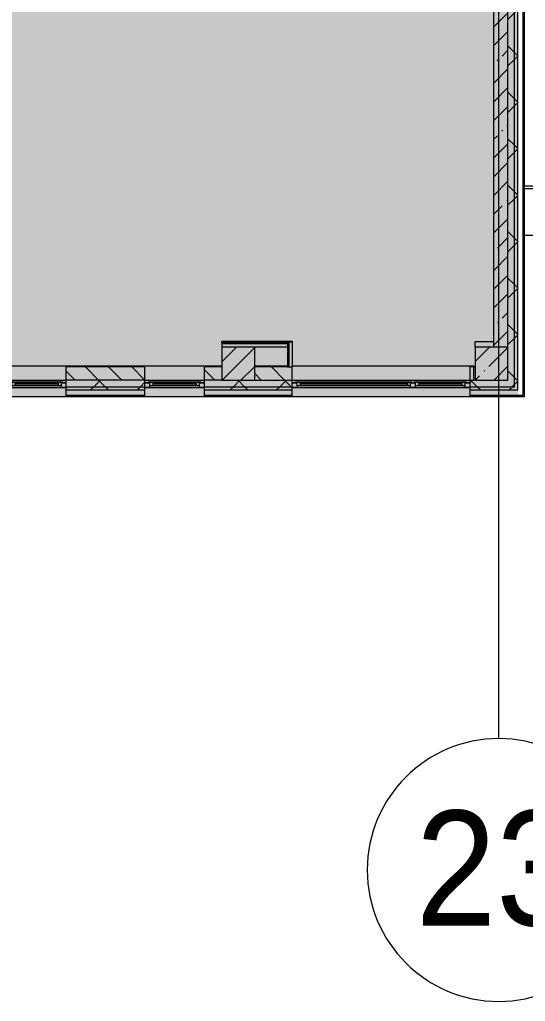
# Model space of a CAD drawing. Header units: millimetres. Extents: x 35143 to 244272, y -8553 to 29000.
# Drawn here: x 194537 to 202226, y -5906 to 9037 of the extents above; entities that cross this region are included whole.
import ezdxf

# ---------------------------------------------------------------- set-up
doc = ezdxf.new("R2010")
doc.units = ezdxf.units.MM
doc.layers.add('A-DETL-GENF-6', color=7, linetype='Continuous', lineweight=9, true_color=0xc0c0c0, transparency=0.4)
for name, color, linetype, lineweight, true_color in [('A-FLOR-3', 7, 'Continuous', 5, 0xb7b7b7), ('A-GLAZ-2', 7, 'Continuous', 5, 0x737373), ('A-WALL-5', 7, 'Continuous', 9, 0x737373), ('A-WALL-6', 7, 'Continuous', 5, 0x737373), ('I-WALL-3', 7, 'Continuous', 5, 0xe7e7e7), ('I-WALL-4', 7, 'Continuous', 9, 0xe7e7e7), ('I-WALL-6', 7, 'Continuous', 5, 0x737373), ('S-COLS-2', 7, 'Continuous', 5, 0x737373)]:
    doc.layers.add(name, color=color, linetype=linetype, lineweight=lineweight, true_color=true_color)
for name, color, linetype, lineweight in [('A-GENM-2', 7, 'Continuous', 5), ('A-WALL', 7, 'Continuous', 9), ('A-WALL-4', 7, 'Continuous', 5), ('I-WALL-5', 7, 'Continuous', 5), ('S-COLS-1', 7, 'Continuous', 5), ('Оси', 7, 'Continuous', 9), ('Оси-1', 7, 'Continuous', 20)]:
    doc.layers.add(name, color=color, linetype=linetype, lineweight=lineweight)
doc.styles.add('Arial_1', font='arial.ttf', dxfattribs={"width": 0.9, "height": 1750})
pattern_1 = [(45, (117261.9, 0), (-353.5534, 353.5534), []), (135, (117261.9, 0), (-353.5534, -353.5534), [])]
pattern_2 = [(135, (117261.88, 0), (-176.7767, -176.7767), [])]
pattern_3 = [(45, (117261.9, 0), (-530.33, 530.33), []), (135, (117261.9, 0), (-530.33, -530.33), [])]

# ---------------------------------------------------------------- blocks, each defined once
blk = doc.blocks.new('BSC_Колонна _Прямоугольная - 500х500-V82-2_1_2_птичка')
at = {"layer": 'S-COLS-1'}
h = blk.add_hatch(dxfattribs=at)
h.set_pattern_fill('FP_83', color=256, style=0, pattern_type=2)
h.set_pattern_definition([(45, (-80600, -3800), (-285.1231, 285.1231), []), (45, (-80314.88, -3800), (-285.1231, 285.1231), [504.031, -100.806, 16.764, -84.042])])
h.paths.add_polyline_path([(-121, -250), (250, -250), (250, 250), (-250, 250), (-250, -250)])
at = {"layer": 'S-COLS-2'}
for p, q in [((250, 250), (-250, 250)), ((-250, 250), (-250, -250)), ((250, -250), (250, 250)), ((-250, -250), (250, -250))]:
    blk.add_line(p, q, dxfattribs=at)
blk = doc.blocks.new('120_Окно_СКБ_2Ст - 120_Окно_СКБ_2Ст 2700х2500 _мал створка слева_-22808065-2_1_2_птичка')
at = {"layer": 'A-GLAZ-2'}
for p, q in [((-1350, -75), (-1350, -5)), ((-1350, -5), (-1280, -5)), ((1350, -5), (-1350, -5)), ((-1280, -75), (-1350, -75)), ((-1350, -75), (-1300, -75)), ((-1280, -75), (-1300, -75)), ((-1300, -75), (-1300, -85)), ((-1300, -85), (-500, -85)), ((-500, -85), (-1300, -85)), ((-1280, -5), (-1280, -75)), ((-520, -35), (-1280, -35)), ((-1280, -35), (-1280, -75)), ((-1230, -85), (-1230, -35)), ((-1230, -55), (-570, -55)), ((-570, -65), (-1230, -65)), ((-570, -85), (-570, -35)), ((-520, -75), (-520, -5)), ((-520, -5), (-450, -5)), ((-520, -75), (-520, -35)), ((-450, -75), (-520, -75)), ((-500, -75), (-520, -75)), ((-500, -75), (-470, -75)), ((-500, -85), (-500, -75)), ((-450, -75), (-470, -75)), ((-470, -75), (-470, -85)), ((-470, -85), (1300, -85)), ((1300, -85), (-470, -85)), ((-450, -5), (-450, -75)), ((1280, -35), (-450, -35)), ((-450, -35), (-450, -75)), ((-400, -85), (-400, -35)), ((-400, -55), (1230, -55)), ((1230, -65), (-400, -65)), ((1230, -85), (1230, -35)), ((1280, -75), (1280, -5)), ((1280, -5), (1350, -5)), ((1280, -75), (1280, -35)), ((1350, -75), (1280, -75)), ((1300, -75), (1280, -75)), ((1300, -75), (1350, -75)), ((1300, -85), (1300, -75)), ((1350, -5), (1350, -75))]:
    blk.add_line(p, q, dxfattribs=at)
blk = doc.blocks.new('120_Окно_СКБ_1Ст - 120_Окно_СКБ_1Ст 900х2500_h_-19906150-2_1_2_птичка')
at = {"layer": 'A-GLAZ-2'}
for p, q in [((-450, -75), (-450, -5)), ((-450, -5), (-380, -5)), ((450, -5), (-450, -5)), ((-380, -75), (-450, -75)), ((-450, -75), (-400, -75)), ((-380, -75), (-400, -75)), ((-400, -75), (-400, -85)), ((-400, -85), (400, -85)), ((400, -85), (-400, -85)), ((-380, -5), (-380, -75)), ((380, -35), (-380, -35)), ((-380, -35), (-380, -75)), ((-330, -85), (-330, -35)), ((-330, -55), (330, -55)), ((330, -65), (-330, -65)), ((330, -85), (330, -35)), ((380, -75), (380, -5)), ((380, -5), (450, -5)), ((380, -75), (380, -35)), ((450, -75), (380, -75)), ((400, -75), (380, -75)), ((400, -75), (450, -75)), ((400, -85), (400, -75)), ((450, -5), (450, -75))]:
    blk.add_line(p, q, dxfattribs=at)
blk = doc.blocks.new('парапет9 - парапет-22867712-2_1_2_птичка')
at = {"layer": 'A-GENM-2'}
for p, q in [((89202, 8002), (84950, 8002)), ((89202, 7964), (84950, 7964)), ((84950, 7255), (89202, 7255))]:
    blk.add_line(p, q, dxfattribs=at)
blk = doc.blocks.new('BSC_Колонна _Прямоугольная - 500х500-V191-2_1_2_птичка')
at = {"layer": 'S-COLS-1'}
h = blk.add_hatch(dxfattribs=at)
h.set_pattern_fill('FP_176', color=256, style=0, pattern_type=2)
h.set_pattern_definition([(45, (-84450, -3800), (-285.1231, 285.1231), []), (45, (-84164.88, -3800), (-285.1231, 285.1231), [504.031, -100.806, 16.764, -84.042])])
h.paths.add_polyline_path([(-250, -250), (250, -250), (250, 250), (-250, 250), (-250, -99)])
at = {"layer": 'S-COLS-2'}
for p, q in [((250, 250), (-250, 250)), ((-250, 250), (-250, -250)), ((250, -250), (250, 250)), ((-250, -250), (250, -250))]:
    blk.add_line(p, q, dxfattribs=at)
blk = doc.blocks.new('Ось сетки - D8-29747960-2_1_2_птичка')
at = {"layer": 'Оси-1'}
for start, end in [(360, 180), (180, 360)]:
    blk.add_arc((0, 0), 4, start, end, dxfattribs=at)

msp = doc.modelspace()

# ---------------------------------------------------------------- hatches: boundary and pattern name
at = {"layer": 'A-DETL-GENF-6'}
msp.add_hatch(color=256, dxfattribs=at).paths.add_polyline_path([(193102.8, -280), (193121.9, -280), (193121.9, 3300), (202121.9, 3300), (202121.9, 27350), (159171.9, 27350), (159171.9, 23778), (156021.9, 23778), (156021.9, -280), (192175.3, -280)])
at = {"layer": 'A-WALL-4'}
h = msp.add_hatch(dxfattribs=at)
h.set_pattern_fill('FP_87', color=256, style=0, pattern_type=2)
h.set_pattern_definition(pattern_1)
h.paths.add_polyline_path([(201961.9, 3450), (202061.9, 3450), (202061.9, 10250), (201961.9, 10250), (201961.9, 3550)])
h = msp.add_hatch(dxfattribs=at)
h.set_pattern_fill('FP_87', color=256, style=0, pattern_type=2)
h.set_pattern_definition(pattern_1)
h.paths.add_polyline_path([(202111.9, 3400), (202111.9, 10250), (202061.9, 10250), (202061.9, 3400)])
h = msp.add_hatch(dxfattribs=at)
h.set_pattern_fill('FP_97', color=256, style=0, pattern_type=2)
h.set_pattern_definition(pattern_2)
h.paths.add_polyline_path([(197611.9, 3550), (197611.9, 3750), (197341.9, 3750), (197341.9, 3550)])
h.paths.add_polyline_path([(196441.9, 3550), (196441.9, 3750), (195241.9, 3750), (195241.9, 3550), (195885.4, 3550)])
h.paths.add_polyline_path([(194030.3, 3550), (194341.9, 3550), (194341.9, 3750), (193241.9, 3750), (193241.9, 3550)])
h = msp.add_hatch(dxfattribs=at)
h.set_pattern_fill('FP_97', color=256, style=0, pattern_type=2)
h.set_pattern_definition(pattern_2)
h.paths.add_polyline_path([(198667.9, 3550), (198681.9, 3550), (198681.9, 3750), (198111.9, 3750), (198111.9, 3550)])
h.paths.add_polyline_path([(201441.9, 3550), (201441.9, 3750), (201381.9, 3750), (201381.9, 3550)])
h = msp.add_hatch(dxfattribs=at)
h.set_pattern_fill('FP_87', color=256, style=0, pattern_type=2)
h.set_pattern_definition(pattern_1)
h.paths.add_polyline_path([(201450.5, 3450), (201961.9, 3450), (201961.9, 3550), (201381.9, 3550), (201381.9, 3450)])
h.paths.add_polyline_path([(198681.9, 3450), (198681.9, 3550), (197341.9, 3550), (197341.9, 3450), (198667.9, 3450)])
h.paths.add_polyline_path([(194030.3, 3450), (194341.9, 3450), (194341.9, 3550), (192961.9, 3550), (192961.9, 3450), (193241.9, 3450)])
h.paths.add_polyline_path([(195885.4, 3450), (196441.9, 3450), (196441.9, 3550), (195241.9, 3550), (195241.9, 3450)])
h = msp.add_hatch(dxfattribs=at)
h.set_pattern_fill('FP_87', color=256, style=0, pattern_type=2)
h.set_pattern_definition(pattern_1)
h.paths.add_polyline_path([(202061.9, 3400), (202061.9, 3450), (201381.9, 3450), (201381.9, 3400), (201961.9, 3400)])
h.paths.add_polyline_path([(193102.8, 3400), (194341.9, 3400), (194341.9, 3450), (192961.9, 3450), (192961.9, 3400)])
h.paths.add_polyline_path([(198667.9, 3400), (198681.9, 3400), (198681.9, 3450), (197341.9, 3450), (197341.9, 3400), (197740.4, 3400)])
h.paths.add_polyline_path([(195241.9, 3400), (196441.9, 3400), (196441.9, 3450), (195241.9, 3450)])
at = {"layer": 'I-WALL-3'}
msp.add_hatch(color=256, dxfattribs=at).paths.add_polyline_path([(198611.9, 4055), (198611.9, 4105), (197611.9, 4105), (197611.9, 4055), (197740.4, 4055)])
at = {"layer": 'I-WALL-4'}
msp.add_hatch(color=256, dxfattribs=at).paths.add_polyline_path([(198667.9, 3750), (198686.9, 3750), (198686.9, 4130), (198636.9, 4130), (198636.9, 3750)])
at = {"layer": 'I-WALL-5'}
h = msp.add_hatch(dxfattribs=at)
h.set_pattern_fill('FP_95', color=256, style=0, pattern_type=2)
h.set_pattern_definition([(45, (117261.88, 0), (-285.1231, 285.1231), []), (45, (117547, 0), (-285.1231, 285.1231), [504.031, -100.806, 16.764, -84.042])])
h.paths.add_polyline_path([(201961.9, 4050), (201961.9, 10900), (201741.9, 10900), (201741.9, 4050)])
h.paths.add_polyline_path([(201741.9, 11550), (201961.9, 11550), (201961.9, 15150), (201741.9, 15150), (201741.9, 12200)])
h = msp.add_hatch(dxfattribs=at)
h.set_pattern_fill('FP_187', color=256, style=0, pattern_type=2)
h.set_pattern_definition(pattern_3)
h.paths.add_polyline_path([(198624.4, 4117.5), (198636.9, 4117.5), (198636.9, 4130), (197611.9, 4130), (197611.9, 4117.5), (197740.4, 4117.5)])
h = msp.add_hatch(dxfattribs=at)
h.set_pattern_fill('FP_187', color=256, style=0, pattern_type=2)
h.set_pattern_definition(pattern_3)
h.paths.add_polyline_path([(198611.9, 4105), (198624.4, 4105), (198624.4, 4117.5), (197611.9, 4117.5), (197611.9, 4105), (197740.4, 4105)])
h = msp.add_hatch(dxfattribs=at)
h.set_pattern_fill('FP_187', color=256, style=0, pattern_type=2)
h.set_pattern_definition(pattern_3)
h.paths.add_polyline_path([(198611.9, 3750), (198624.4, 3750), (198624.4, 4105), (198611.9, 4105), (198611.9, 4055)])
h = msp.add_hatch(dxfattribs=at)
h.set_pattern_fill('FP_187', color=256, style=0, pattern_type=2)
h.set_pattern_definition(pattern_3)
h.paths.add_polyline_path([(198624.4, 3750), (198636.9, 3750), (198636.9, 4117.5), (198624.4, 4117.5), (198624.4, 4055)])

# ---------------------------------------------------------------- linework, layer by layer
at = {"layer": 'A-FLOR-3'}
for p, q in [((197611.9, 4130), (197611.9, 4145)), ((197611.9, 4145), (198681.9, 4145)), ((198681.9, 4145), (198681.9, 4130)), ((201461.9, 4050), (201461.9, 4140)), ((201461.9, 4140), (201741.9, 4140)), ((201441.9, 3750), (201461.9, 3750))]:
    msp.add_line(p, q, dxfattribs=at)
at = {"layer": 'A-WALL'}
msp.add_line((202191.9, 3320), (202191.9, 10250), dxfattribs=at)
at = {"layer": 'A-WALL-4'}
msp.add_line((202211.9, 3300), (202211.9, 10400), dxfattribs=at)
at = {"layer": 'A-WALL-5'}
for p, q in [((202061.9, 3450), (202061.9, 10250)), ((202111.9, 3400), (202111.9, 10250)), ((198624.4, 4117.5), (197611.9, 4117.5)), ((198611.9, 4105), (197611.9, 4105)), ((198611.9, 4105), (198611.9, 4055)), ((198624.4, 3750), (198624.4, 4117.5)), ((198636.9, 3750), (198636.9, 4130)), ((196441.9, 3550), (195241.9, 3550)), ((195241.9, 3450), (196441.9, 3450)), ((197611.9, 3550), (197341.9, 3550)), ((197341.9, 3450), (198681.9, 3450)), ((198111.9, 3550), (198681.9, 3550)), ((201381.9, 3550), (201441.9, 3550)), ((201381.9, 3450), (202061.9, 3450)), ((195241.9, 3400), (196441.9, 3400)), ((195241.9, 3320), (196441.9, 3320)), ((197341.9, 3400), (198681.9, 3400)), ((197341.9, 3320), (198681.9, 3320)), ((201381.9, 3400), (202111.9, 3400)), ((201381.9, 3320), (202191.9, 3320))]:
    msp.add_line(p, q, dxfattribs=at)
at = {"layer": 'A-WALL-6'}
for p, q in [((201961.9, 4050), (201961.9, 4050)), ((195241.9, 3750), (195241.9, 3300)), ((196441.9, 3750), (195241.9, 3750)), ((196441.9, 3300), (196441.9, 3750)), ((197341.9, 3750), (197341.9, 3300)), ((197611.9, 3750), (197341.9, 3750)), ((198611.9, 3750), (198111.9, 3750)), ((198681.9, 3300), (198681.9, 3750)), ((201381.9, 3750), (201381.9, 3300)), ((201441.9, 3750), (201381.9, 3750)), ((201441.9, 3550), (201441.9, 3750)), ((194341.9, 3550), (195241.9, 3550)), ((196441.9, 3550), (197341.9, 3550)), ((198681.9, 3550), (201461.9, 3550)), ((193121.9, 3300), (202211.9, 3300))]:
    msp.add_line(p, q, dxfattribs=at)
at = {"layer": 'I-WALL-6'}
for p, q in [((201741.9, 10900), (201741.9, 4050)), ((201961.9, 4050), (201961.9, 10900)), ((198686.9, 4130), (197611.9, 4130)), ((197611.9, 4130), (197611.9, 4055)), ((197611.9, 4055), (198611.9, 4055)), ((198611.9, 4055), (198611.9, 3750)), ((198686.9, 3750), (198686.9, 4130)), ((193515.4, 3770), (197611.9, 3770)), ((198111.9, 3770), (198611.9, 3770)), ((198611.9, 3750), (198686.9, 3750)), ((198686.9, 3770), (201441.9, 3770)), ((201441.9, 3750), (201441.9, 3770))]:
    msp.add_line(p, q, dxfattribs=at)
at = {"layer": 'Оси'}
msp.add_line((201821.9, -1906.3), (201821.9, 9979), dxfattribs=at)

# ---------------------------------------------------------------- block references
at = {"layer": 'A-GENM-2'}
msp.add_blockref('парапет9 - парапет-22867712-2_1_2_птичка', (117261.9, -1500), dxfattribs=at)
at = {"layer": 'A-GLAZ-2', "rotation": 180}
for name, p in [('120_Окно_СКБ_1Ст - 120_Окно_СКБ_1Ст 900х2500_h_-19906150-2_1_2_птичка', (194791.9, 3435)), ('120_Окно_СКБ_1Ст - 120_Окно_СКБ_1Ст 900х2500_h_-19906150-2_1_2_птичка', (196891.9, 3435)), ('120_Окно_СКБ_2Ст - 120_Окно_СКБ_2Ст 2700х2500 _мал створка слева_-22808065-2_1_2_птичка', (200031.9, 3435))]:
    msp.add_blockref(name, p, dxfattribs=at)
at = {"layer": 'S-COLS-2'}
for name, p in [('BSC_Колонна _Прямоугольная - 500х500-V82-2_1_2_птичка', (197861.9, 3800)), ('BSC_Колонна _Прямоугольная - 500х500-V191-2_1_2_птичка', (201711.9, 3800))]:
    msp.add_blockref(name, p, dxfattribs=at)
at = {"layer": 'Оси-1', "xscale": 499.9999999999995, "yscale": 499.9999999999995, "zscale": 499.9999999999995}
msp.add_blockref('Ось сетки - D8-29747960-2_1_2_птичка', (201821.9, -3906.3), dxfattribs=at)

# ---------------------------------------------------------------- texts
at = {"layer": 'Оси', "insert": (200558.8, -3003), "char_height": 1750, "width": 3030.379, "attachment_point": 1, "style": 'Arial_1'}
msp.add_mtext('23', dxfattribs=at)

doc.saveas('drawing.dxf')
